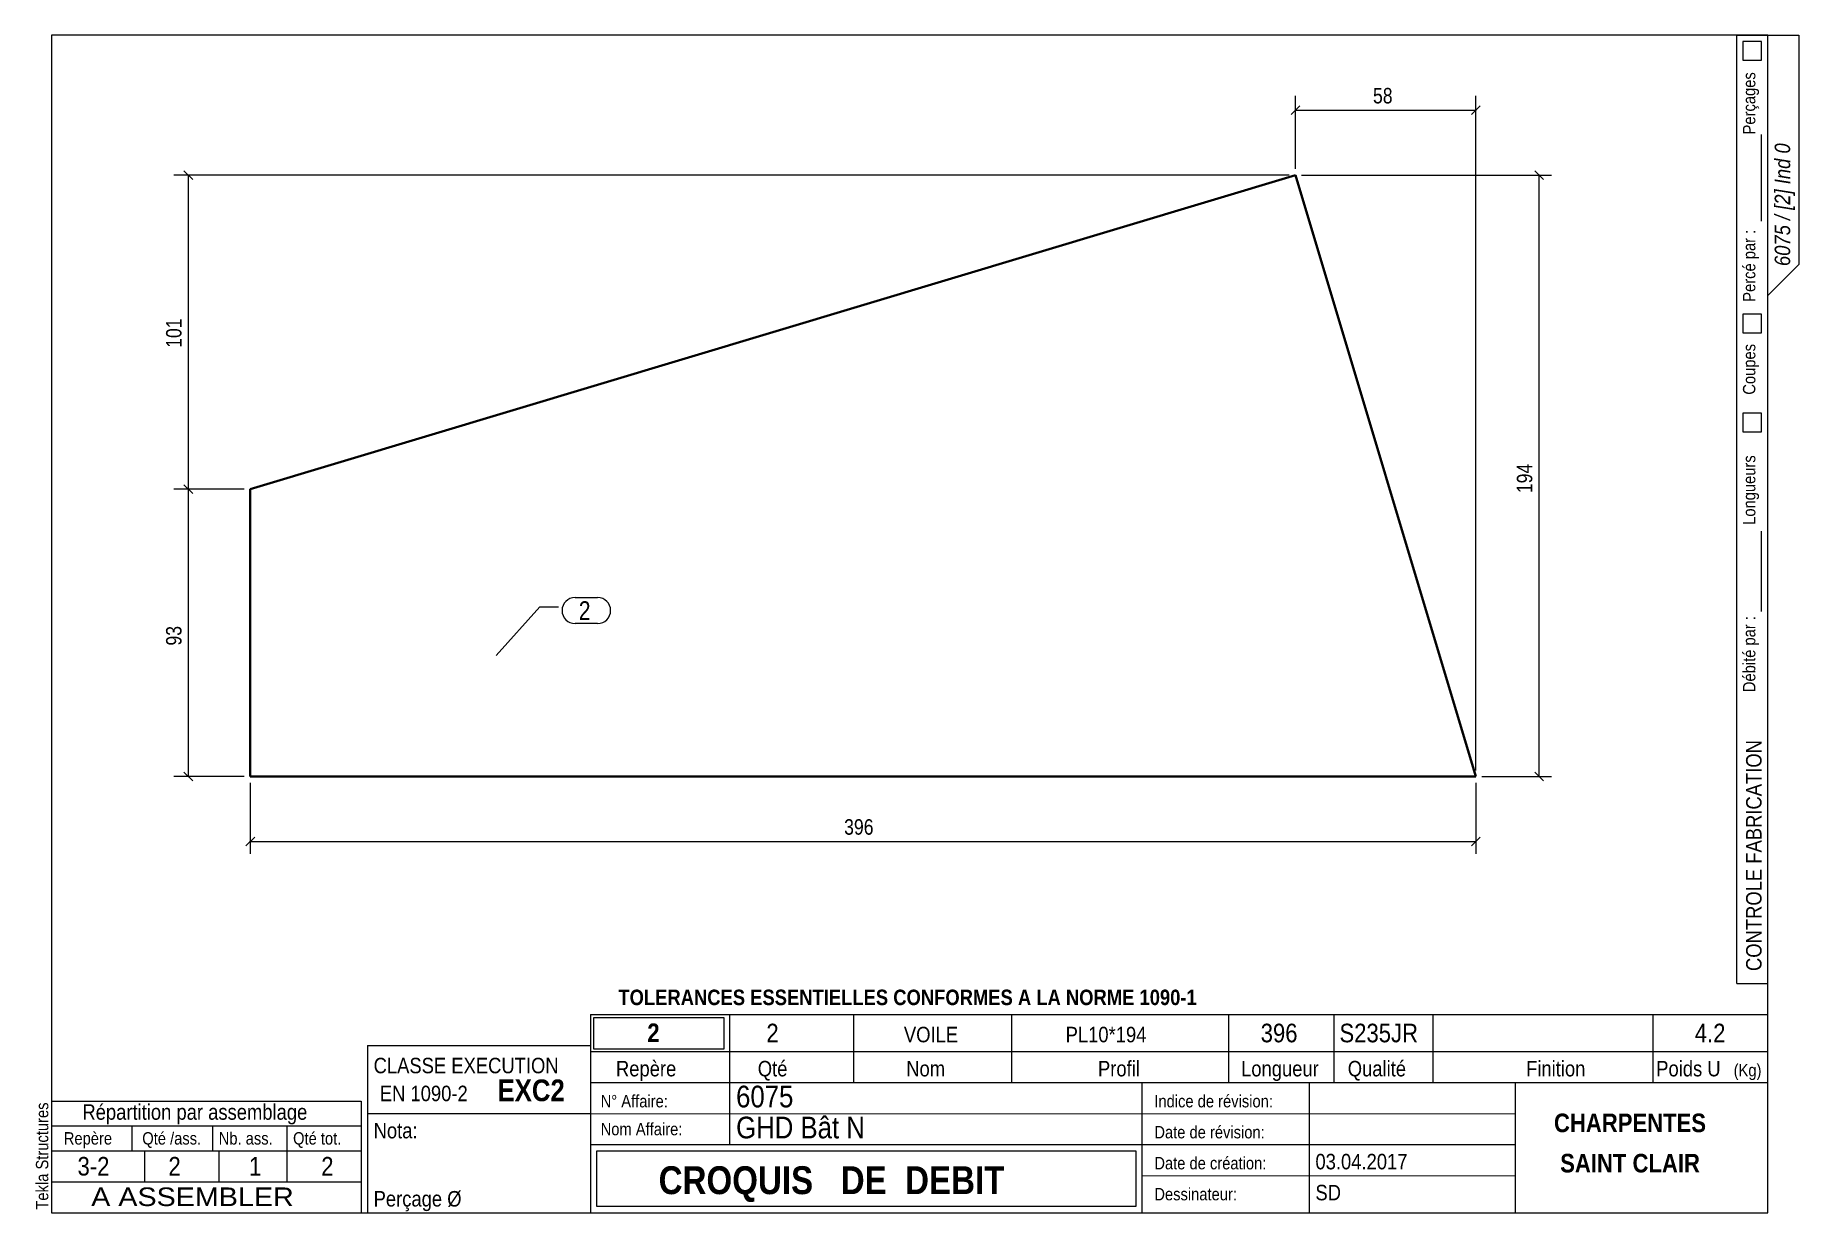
# Model space of a CAD drawing. Header units: millimetres. Extents: x 2 to 287, y 5 to 195.
import ezdxf

# ---------------------------------------------------------------- set-up
doc = ezdxf.new("R2010")
doc.units = ezdxf.units.MM
for name, color, linetype, lineweight in [('Autre type objet', 1, 'Continuous', 0), ('Cotation', 7, 'Continuous', 0), ('Feuille dessin', 5, 'Continuous', 0), ('Piece', 2, 'Continuous', 0), ('Repère pièce', 3, 'Continuous', 0)]:
    doc.layers.add(name, color=color, linetype=linetype, lineweight=lineweight)
doc.styles.add('ARIAL', font='ARIAL.TTF')
doc.styles.add('ARIAL_BOLD', font='ARIALBD.TTF')
doc.styles.add('ARIAL_ITALIC', font='ARIALI.TTF')
doc.styles.add('COMIC_SANS_MS', font='COMIC.TTF')

# ---------------------------------------------------------------- blocks, each defined once
blk = doc.blocks.new('*A1')
at = {"layer": 'Piece', "color": 2, "linetype": 'Continuous', "lineweight": 40}
for p, q in [((205.769978, 172.426449), (37.102389, 121.738548)), ((234.882268, 75.373551), (205.769978, 172.426449)), ((37.102389, 121.738548), (37.1, 75.373551)), ((37.1, 75.373551), (234.882268, 75.373551))]:
    blk.add_line(p, q, dxfattribs=at)
blk = doc.blocks.new('*A2')
at = {"layer": 'Feuille dessin', "linetype": 'Continuous', "lineweight": 0}
for p, q in [((282, 195), (5, 195)), ((5, 195), (5, 5)), ((282, 5), (282, 195)), ((5, 5), (282, 5))]:
    blk.add_line(p, q, dxfattribs=at)
at = {"layer": 'Feuille dessin', "style": 'ARIAL', "width": 0.85}
blk.add_text('Tekla Structures', height=2, rotation=90, dxfattribs=at).set_placement((4.5, 5.5))
blk = doc.blocks.new('*A3')
at = {"layer": 'Autre type objet', "linetype": 'Continuous', "lineweight": 0}
for p, q in [((56, 32), (92, 32)), ((56, 32), (56, 5)), ((92, 32), (92, 5)), ((56, 21), (92, 21)), ((56, 5), (92, 5))]:
    blk.add_line(p, q, dxfattribs=at)
at = {"layer": 'Autre type objet', "width": 0.85}
for s, height, style, p in [('CLASSE EXECUTION', 2.5, 'ARIAL', (57, 27.5)), ('EXC2', 3.5, 'ARIAL_BOLD', (77, 23)), ('EN 1090-2', 2.5, 'ARIAL', (58, 23)), ('Nota:', 2.5, 'ARIAL', (57, 17)), ('Perçage Ø', 2.5, 'ARIAL', (57, 6))]:
    blk.add_text(s, height=height, dxfattribs=dict(at, style=style)).set_placement(p)
blk = doc.blocks.new('*A4')
at = {"layer": 'Autre type objet', "linetype": 'Continuous', "lineweight": 0}
for p, q in [((5, 23), (55, 23)), ((5, 23), (5, 15)), ((55, 23), (55, 15)), ((5, 19), (55, 19)), ((18, 19), (18, 15)), ((31, 19), (31, 15)), ((43, 19), (43, 15)), ((5, 15), (55, 15)), ((5, 15), (5, 10)), ((20, 15), (20, 10)), ((32, 15), (32, 10)), ((43, 15), (43, 10)), ((55, 15), (55, 10)), ((5, 10), (55, 10))]:
    blk.add_line(p, q, dxfattribs=at)
at = {"layer": 'Autre type objet', "style": 'ARIAL', "width": 0.85}
for s, height, p in [('Répartition par assemblage', 2.5, (10, 20)), ('Repère', 2, (7, 16)), ('Qté /ass.', 2, (19.663086, 16)), ('Nb. ass.', 2, (32, 16)), ('Qté tot.', 2, (44, 16)), ('3-2', 3, (9.215576, 11)), ('2', 3, (23.885986, 11)), ('1', 3, (36.889404, 11)), ('2', 3, (48.551514, 11))]:
    blk.add_text(s, height=height, dxfattribs=at).set_placement(p)
blk = doc.blocks.new('*A5')
at = {"layer": 'Autre type objet', "linetype": 'Continuous', "lineweight": 0}
for p, q in [((277, 42), (277, 195)), ((277, 195), (287, 195)), ((278, 194), (278, 191)), ((281, 194), (278, 194)), ((281, 191), (281, 194)), ((282, 42), (282, 195)), ((287, 195), (287, 158)), ((278, 191), (281, 191)), ((281, 165), (281, 179)), ((287, 158), (282, 153)), ((278, 150), (278, 147)), ((281, 150), (278, 150)), ((281, 147), (281, 150)), ((278, 147), (281, 147)), ((278, 134), (278, 131)), ((281, 134), (278, 134)), ((281, 131), (281, 134)), ((278, 131), (281, 131)), ((281, 102), (281, 115)), ((277, 42), (282, 42))]:
    blk.add_line(p, q, dxfattribs=at)
at = {"layer": 'Autre type objet', "width": 0.85}
for s, height, style, p in [('Perçages', 2, 'ARIAL', (280, 179)), ('6075 / [2] Ind 0', 2.5, 'ARIAL_ITALIC', (285.619109, 157.760245)), ('Percé par :', 2, 'ARIAL', (280, 152)), ('Coupes', 2, 'ARIAL', (280, 137)), ('Longueurs', 2, 'ARIAL', (280, 116)), ('Débité par :', 2, 'ARIAL', (280, 89)), ('CONTROLE FABRICATION', 2.5, 'ARIAL', (281, 44))]:
    blk.add_text(s, height=height, rotation=90, dxfattribs=dict(at, style=style)).set_placement(p)
blk = doc.blocks.new('*A6')
at = {"layer": 'Autre type objet', "linetype": 'Continuous', "lineweight": 0}
for p, q in [((92, 37), (282, 37)), ((92, 37), (92, 31)), ((114.5, 31), (114.5, 37)), ((134.5, 31), (134.5, 37)), ((160, 31), (160, 37)), ((195, 31), (195, 37)), ((212, 31), (212, 37)), ((228, 31), (228, 37)), ((263.5, 31), (263.5, 37)), ((282, 31), (282, 37)), ((92.51953, 36.5), (113.5, 36.5)), ((92.51953, 31.394341), (92.51953, 36.5)), ((113.5, 36.5), (113.5, 31.394341)), ((113.5, 31.394341), (92.51953, 31.394341)), ((92, 31), (282, 31)), ((92, 31), (92, 5)), ((114.5, 16), (114.5, 31)), ((134.5, 26), (134.5, 31)), ((160, 26), (160, 31)), ((195, 26), (195, 31)), ((212, 26), (212, 31)), ((228, 26), (228, 31)), ((263.5, 26), (263.5, 31)), ((282, 5), (282, 31)), ((92, 26), (282, 26)), ((181, 26), (181, 5)), ((208, 26), (208, 5)), ((241.262466, 5), (241.262466, 26)), ((92, 21), (241.327069, 20.935451)), ((92, 16), (181, 16)), ((93, 15), (180, 15)), ((93, 6), (93, 15)), ((180, 15), (180, 6)), ((181, 16), (241.297815, 16.021151)), ((181, 11), (241.217807, 10.969512)), ((180, 6), (93, 6)), ((92, 5), (282, 5))]:
    blk.add_line(p, q, dxfattribs=at)
at = {"layer": 'Autre type objet', "width": 0.85}
for s, height, style, p in [('TOLERANCES ESSENTIELLES CONFORMES A LA NORME 1090-1', 2.5, 'ARIAL_BOLD', (96.5, 38.5)), ('2', 3, 'ARIAL_BOLD', (101.176593, 32.540141)), ('2', 3, 'ARIAL', (120.389893, 32.5)), ('VOILE', 2.5, 'ARIAL', (142.58667, 32.5)), ('PL10*194', 2.5, 'ARIAL', (168.683716, 32.5)), ('396', 3, 'ARIAL', (200.165771, 32.5)), ('S235JR', 3, 'ARIAL', (212.880127, 32.5)), ('4.2', 3, 'ARIAL', (270.222412, 32.5)), ('Repère', 2.5, 'ARIAL', (96.112978, 27)), ('Qté', 2.5, 'ARIAL', (119, 27)), ('Nom', 2.5, 'ARIAL', (142.961426, 27)), ('Profil', 2.5, 'ARIAL', (173.903564, 27)), ('Longueur', 2.5, 'ARIAL', (197, 27)), ('Qualité', 2.5, 'ARIAL', (214.218018, 27)), ('Finition', 2.5, 'ARIAL', (243, 27)), ('Poids U', 2.5, 'ARIAL', (264, 27)), ('(Kg)', 2, 'ARIAL', (276.5, 27)), ('N° Affaire:', 2, 'ARIAL', (93.640566, 22)), ('6075', 3.5, 'ARIAL', (115.5, 22)), ('Indice de révision:', 2, 'ARIAL', (183, 22)), ('GHD Bât N', 3.5, 'ARIAL', (115.5, 17)), ('CHARPENTES', 3, 'ARIAL_BOLD', (247.5, 18)), ('Nom Affaire:', 2, 'ARIAL', (93.640566, 17.5)), ('Date de révision:', 2, 'ARIAL', (183, 17)), ('03.04.2017', 2.5, 'ARIAL', (209, 12)), ('SAINT CLAIR', 3, 'ARIAL_BOLD', (248.5, 11.5)), ('CROQUIS   DE  DEBIT', 4.5, 'ARIAL_BOLD', (103, 8)), ('Date de création:', 2, 'ARIAL', (183, 12)), ('Dessinateur:', 2, 'ARIAL', (183, 7)), ('SD', 2.5, 'ARIAL', (209, 7))]:
    blk.add_text(s, height=height, dxfattribs=dict(at, style=style)).set_placement(p)
blk = doc.blocks.new('*A7')
at = {"layer": 'Autre type objet', "linetype": 'Continuous', "lineweight": 0}
for p, q in [((5, 10), (55, 10)), ((5, 10), (5, 5)), ((55, 10), (55, 5)), ((5, 5), (55, 5))]:
    blk.add_line(p, q, dxfattribs=at)
at = {"layer": 'Autre type objet', "style": 'ARIAL', "width": 1.105}
blk.add_text('A ASSEMBLER', height=3, dxfattribs=at).set_placement((11.423651, 6.073465))
blk = doc.blocks.new('*A8')
at = {"layer": 'Cotation', "linetype": 'Continuous', "lineweight": 0}
for p, q in [((37.1, 74.373551), (37.1, 62.9)), ((234.882268, 74.373551), (234.882268, 62.9)), ((37.807107, 65.607107), (36.392893, 64.192893)), ((235.589374, 65.607107), (234.175161, 64.192893)), ((37.1, 64.9), (234.882268, 64.9))]:
    blk.add_line(p, q, dxfattribs=at)
at = {"layer": 'Cotation'}
for p in [(37.1, 64.9), (234.882268, 64.9)]:
    blk.add_point(p, dxfattribs=at)
at = {"layer": 'Cotation', "style": 'COMIC_SANS_MS', "width": 0.85}
blk.add_text('396', height=2.5, dxfattribs=at).set_placement((132.938766, 66))
blk = doc.blocks.new('*A9')
at = {"layer": 'Cotation', "linetype": 'Continuous', "lineweight": 0}
for p, q in [((205.769978, 173.426449), (205.769978, 185.25)), ((234.882268, 76.373551), (234.882268, 185.25)), ((206.477085, 183.607107), (205.062871, 182.192893)), ((205.769978, 182.9), (234.882268, 182.9)), ((235.589374, 183.607107), (234.175161, 182.192893))]:
    blk.add_line(p, q, dxfattribs=at)
at = {"layer": 'Cotation'}
for p in [(205.769978, 182.9), (234.882268, 182.9)]:
    blk.add_point(p, dxfattribs=at)
at = {"layer": 'Cotation', "style": 'COMIC_SANS_MS', "width": 0.85}
blk.add_text('58', height=2.5, dxfattribs=at).set_placement((218.291211, 184))
blk = doc.blocks.new('*A10')
at = {"layer": 'Cotation', "linetype": 'Continuous', "lineweight": 0}
for p, q in [((206.769978, 172.426449), (247.1, 172.426449)), ((244.392893, 173.133556), (245.807107, 171.719343)), ((245.1, 75.373551), (245.1, 172.426449)), ((235.882268, 75.373551), (247.1, 75.373551)), ((244.392893, 76.080657), (245.807107, 74.666444))]:
    blk.add_line(p, q, dxfattribs=at)
at = {"layer": 'Cotation'}
for p in [(245.1, 172.426449), (245.1, 75.373551)]:
    blk.add_point(p, dxfattribs=at)
at = {"layer": 'Cotation', "style": 'COMIC_SANS_MS', "width": 0.85}
blk.add_text('194', height=2.5, rotation=90.00021, dxfattribs=at).set_placement((244, 121.114966))
blk = doc.blocks.new('*A11')
at = {"layer": 'Cotation', "linetype": 'Continuous', "lineweight": 0}
for p, q in [((26.392893, 122.445655), (27.807107, 121.031442)), ((36.102389, 121.738548), (24.75, 121.738548)), ((27.1, 75.373551), (27.1, 121.738548)), ((36.1, 75.373551), (24.75, 75.373551)), ((26.392893, 76.080657), (27.807107, 74.666444))]:
    blk.add_line(p, q, dxfattribs=at)
at = {"layer": 'Cotation'}
for p in [(27.1, 121.738548), (27.1, 75.373551)]:
    blk.add_point(p, dxfattribs=at)
at = {"layer": 'Cotation', "style": 'COMIC_SANS_MS', "width": 0.85}
blk.add_text('93', height=2.5, rotation=90.00021, dxfattribs=at).set_placement((26, 96.521137))
blk = doc.blocks.new('*A12')
at = {"layer": 'Cotation', "linetype": 'Continuous', "lineweight": 0}
for p, q in [((204.769978, 172.426449), (24.75, 172.426449)), ((26.392893, 173.133556), (27.807107, 171.719343)), ((27.1, 121.738548), (27.1, 172.426449)), ((26.392893, 122.445655), (27.807107, 121.031442)), ((36.102389, 121.738548), (24.75, 121.738548))]:
    blk.add_line(p, q, dxfattribs=at)
at = {"layer": 'Cotation'}
for p in [(27.1, 172.426449), (27.1, 121.738548)]:
    blk.add_point(p, dxfattribs=at)
at = {"layer": 'Cotation', "style": 'COMIC_SANS_MS', "width": 0.85}
blk.add_text('101', height=2.5, rotation=90.00021, dxfattribs=at).set_placement((26, 144.564799))
blk = doc.blocks.new('*A13')
at = {"layer": 'Repère pièce', "linetype": 'Continuous', "lineweight": 0}
for p, q in [((76.803454, 94.93113), (83.811532, 102.766741)), ((83.811532, 102.766741), (86.811532, 102.766741)), ((89.511532, 104.266741), (93.153426, 104.266741)), ((93.153426, 100.066741), (89.511532, 100.066741))]:
    blk.add_line(p, q, dxfattribs=at)
for centre, start, end in [((89.511532, 102.166741), 90, 270), ((93.153426, 102.166741), 270, 90)]:
    blk.add_arc(centre, 2.1, start, end, dxfattribs=at)
at = {"layer": 'Repère pièce', "style": 'COMIC_SANS_MS', "width": 0.85}
blk.add_text('2', height=3, dxfattribs=at).set_placement((90.111532, 100.666741))

msp = doc.modelspace()

# ---------------------------------------------------------------- block references
at = {"lineweight": 0}
for name in ['*A2', '*A5', '*A9', '*A12', '*A1', '*A10', '*A11', '*A13', '*A8', '*A6', '*A3', '*A4', '*A7']:
    msp.add_blockref(name, (0, 0), dxfattribs=at)

doc.saveas('drawing.dxf')
